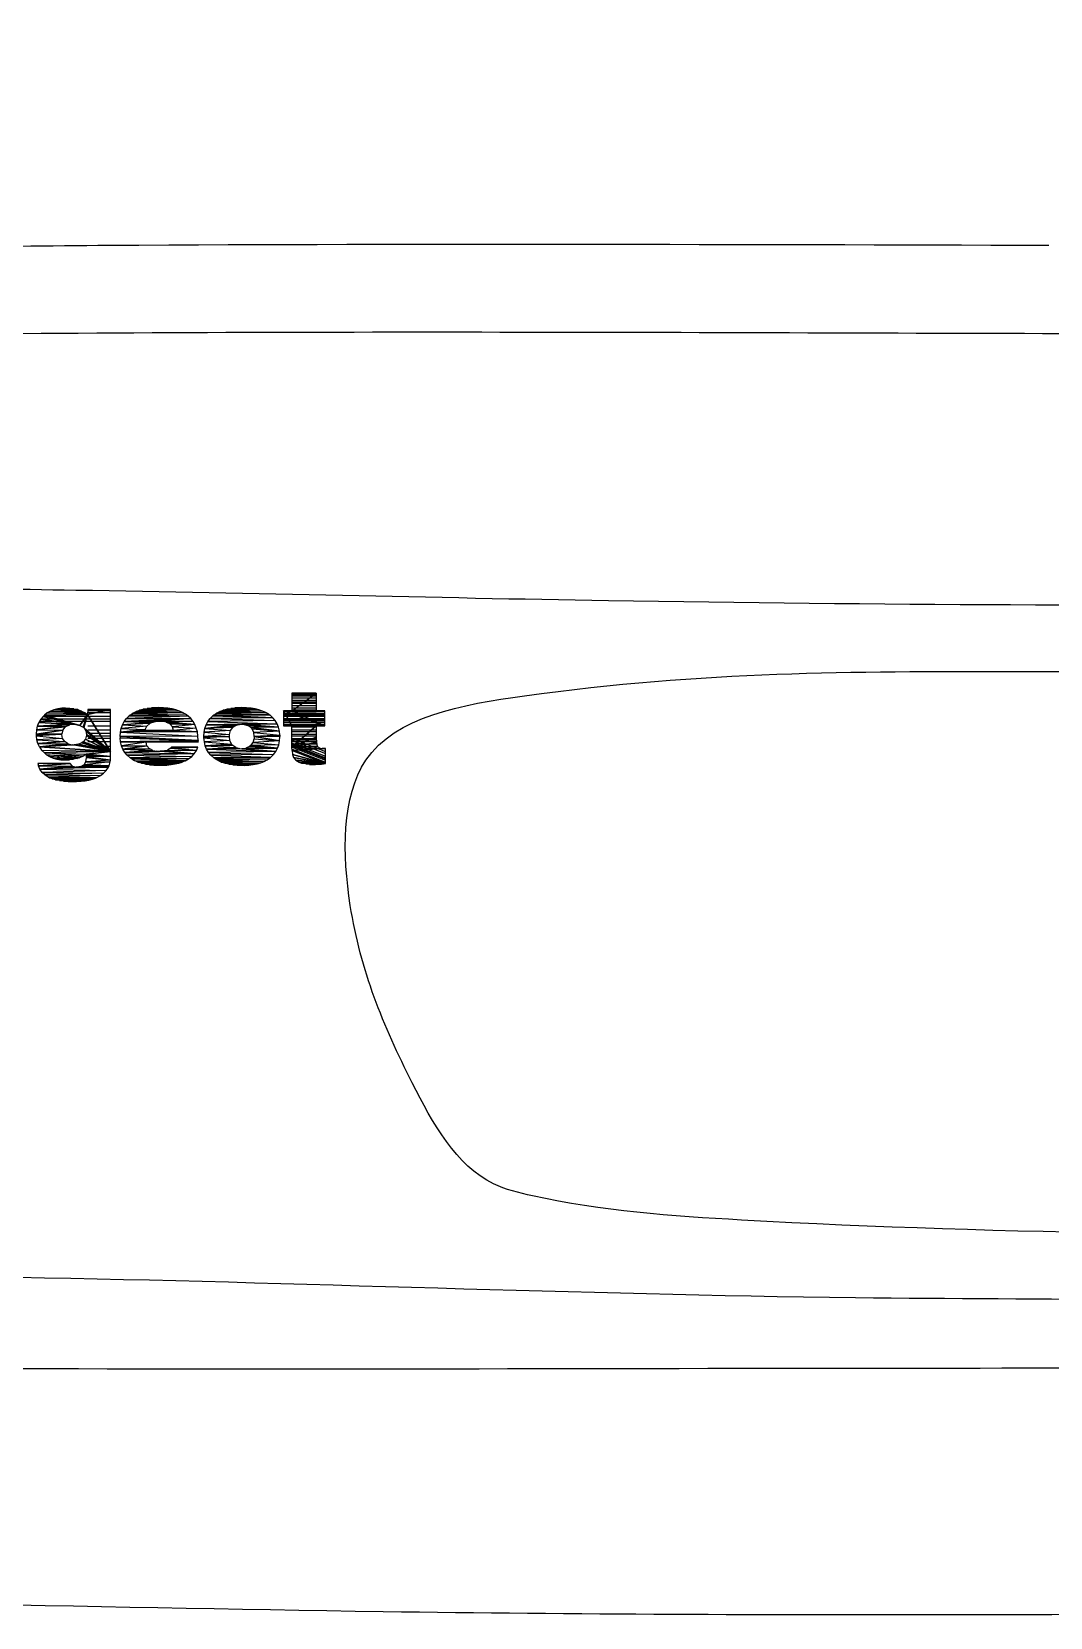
# Model space of a CAD drawing. Header units: millimetres. Extents: x 116290 to 180258, y 22146 to 121276.
# Drawn here: x 125571 to 125912, y 27482 to 28012 of the extents above; entities that cross this region are included whole.
import ezdxf

# ---------------------------------------------------------------- set-up
doc = ezdxf.new("R2010")
doc.units = ezdxf.units.MM

# ---------------------------------------------------------------- blocks, each defined once
blk = doc.blocks.new('A$C2F930911')
for p, q in [((594.62, 855.93), (594.62, 850.02)), ((602.77, 855.93), (594.62, 855.93)), ((594.62, 850.02), (602.77, 855.93)), ((594.62, 850.02), (602.77, 855.93)), ((602.77, 855.66), (594.62, 855.66)), ((602.77, 855.27), (594.62, 855.27)), ((602.77, 854.87), (594.62, 854.87)), ((602.77, 854.27), (594.62, 854.27)), ((602.77, 855.93), (602.77, 850.02)), ((512.72, 849.3), (511.77, 848.53)), ((513.79, 849.91), (512.72, 849.3)), ((512.72, 849.3), (525.41, 849.3)), ((512.72, 849.3), (525.41, 849.3)), ((526.21, 848.72), (512.72, 849.3)), ((526.21, 848.72), (512.72, 849.3)), ((514.97, 850.36), (513.79, 849.91)), ((513.79, 849.91), (524.23, 849.91)), ((513.79, 849.91), (524.23, 849.91)), ((525.41, 849.3), (513.79, 849.91)), ((525.41, 849.3), (513.79, 849.91)), ((516.27, 850.71), (514.97, 850.36)), ((514.97, 850.36), (522.98, 850.4)), ((514.97, 850.36), (522.98, 850.4)), ((524.23, 849.91), (514.97, 850.36)), ((524.23, 849.91), (514.97, 850.36)), ((517.64, 850.86), (516.27, 850.71)), ((516.27, 850.71), (522.82, 850.44)), ((516.27, 850.71), (522.82, 850.44)), ((522.98, 850.4), (516.27, 850.71)), ((522.98, 850.4), (516.27, 850.71)), ((518.82, 850.93), (517.64, 850.86)), ((517.64, 850.86), (521.6, 850.71)), ((517.64, 850.86), (521.6, 850.71)), ((522.82, 850.44), (517.64, 850.86)), ((522.82, 850.44), (517.64, 850.86)), ((518.82, 850.93), (520.27, 850.86)), ((521.6, 850.71), (518.82, 850.93)), ((521.6, 850.71), (518.82, 850.93)), ((520.27, 850.86), (521.6, 850.71)), ((521.6, 850.71), (522.82, 850.44)), ((522.82, 850.44), (522.98, 850.4)), ((522.98, 850.4), (524.23, 849.91)), ((524.23, 849.91), (525.41, 849.3)), ((525.41, 849.3), (526.21, 848.72)), ((526.29, 850.48), (526.21, 848.72)), ((526.21, 848.72), (533.95, 850.48)), ((533.95, 850.48), (526.21, 848.72)), ((533.95, 850.48), (526.29, 850.48)), ((533.95, 849.96), (526.29, 849.96)), ((533.95, 849.34), (526.29, 849.34)), ((533.95, 836.38), (533.95, 850.48)), ((540.5, 848.53), (541.42, 849.18)), ((559.06, 848.88), (540.5, 848.53)), ((559.06, 848.88), (540.5, 848.53)), ((541.42, 849.18), (542.49, 849.72)), ((558.03, 849.49), (541.42, 849.18)), ((558.03, 849.49), (541.42, 849.18)), ((541.42, 849.18), (559.06, 848.88)), ((541.42, 849.18), (559.06, 848.88)), ((542.49, 849.72), (543.59, 850.17)), ((556.97, 849.94), (542.49, 849.72)), ((556.97, 849.94), (542.49, 849.72)), ((542.49, 849.72), (558.03, 849.49)), ((542.49, 849.72), (558.03, 849.49)), ((543.59, 850.17), (544.85, 850.52)), ((555.78, 850.36), (543.59, 850.17)), ((555.78, 850.36), (543.59, 850.17)), ((543.59, 850.17), (556.97, 849.94)), ((543.59, 850.17), (556.97, 849.94)), ((544.85, 850.52), (546.14, 850.78)), ((554.49, 850.67), (544.85, 850.52)), ((554.49, 850.67), (544.85, 850.52)), ((544.85, 850.52), (555.78, 850.36)), ((544.85, 850.52), (555.78, 850.36)), ((546.14, 850.78), (547.59, 850.97)), ((553.08, 850.9), (546.14, 850.78)), ((553.08, 850.9), (546.14, 850.78)), ((546.14, 850.78), (554.49, 850.67)), ((546.14, 850.78), (554.49, 850.67)), ((547.59, 850.97), (549.12, 851.05)), ((551.59, 851.05), (547.59, 850.97)), ((551.59, 851.05), (547.59, 850.97)), ((547.59, 850.97), (553.08, 850.9)), ((547.59, 850.97), (553.08, 850.9)), ((549.99, 851.09), (549.12, 851.05)), ((549.12, 851.05), (551.59, 851.05)), ((549.12, 851.05), (551.59, 851.05)), ((551.59, 851.05), (549.99, 851.09)), ((553.08, 850.9), (551.59, 851.05)), ((554.49, 850.67), (553.08, 850.9)), ((555.78, 850.36), (554.49, 850.67)), ((556.97, 849.94), (555.78, 850.36)), ((558.03, 849.49), (556.97, 849.94)), ((559.06, 848.88), (558.03, 849.49)), ((559.9, 848.23), (559.06, 848.88)), ((568.47, 848.53), (569.43, 849.18)), ((586.84, 848.88), (568.47, 848.53)), ((568.47, 848.53), (586.84, 848.88)), ((569.43, 849.18), (570.46, 849.72)), ((585.85, 849.45), (569.43, 849.18)), ((585.85, 849.45), (569.43, 849.18)), ((569.43, 849.18), (586.84, 848.88)), ((569.43, 849.18), (586.84, 848.88)), ((570.46, 849.72), (571.6, 850.17)), ((584.78, 849.94), (570.46, 849.72)), ((584.78, 849.94), (570.46, 849.72)), ((570.46, 849.72), (585.85, 849.45)), ((570.46, 849.72), (585.85, 849.45)), ((571.6, 850.17), (572.82, 850.52)), ((583.6, 850.36), (571.6, 850.17)), ((583.6, 850.36), (571.6, 850.17)), ((571.6, 850.17), (584.78, 849.94)), ((571.6, 850.17), (584.78, 849.94)), ((572.82, 850.52), (574.15, 850.78)), ((582.31, 850.67), (572.82, 850.52)), ((582.31, 850.67), (572.82, 850.52)), ((572.82, 850.52), (583.6, 850.36)), ((572.82, 850.52), (583.6, 850.36)), ((574.15, 850.78), (575.56, 850.97)), ((580.93, 850.9), (574.15, 850.78)), ((580.93, 850.9), (574.15, 850.78)), ((574.15, 850.78), (582.31, 850.67)), ((574.15, 850.78), (582.31, 850.67)), ((575.56, 850.97), (577.09, 851.05)), ((579.45, 851.05), (575.56, 850.97)), ((579.45, 851.05), (575.56, 850.97)), ((575.56, 850.97), (580.93, 850.9)), ((575.56, 850.97), (580.93, 850.9)), ((577.89, 851.09), (577.09, 851.05)), ((577.09, 851.05), (579.45, 851.05)), ((577.09, 851.05), (579.45, 851.05)), ((579.45, 851.05), (577.89, 851.09)), ((580.93, 850.9), (579.45, 851.05)), ((582.31, 850.67), (580.93, 850.9)), ((583.6, 850.36), (582.31, 850.67)), ((584.78, 849.94), (583.6, 850.36)), ((585.85, 849.45), (584.78, 849.94)), ((586.84, 848.88), (585.85, 849.45)), ((586.84, 848.88), (587.3, 848.53)), ((591.76, 850.02), (605.67, 844.95)), ((594.62, 850.02), (591.76, 850.02)), ((594.62, 850.02), (591.76, 850.02)), ((591.76, 850.02), (594.62, 850.02)), ((605.67, 844.95), (591.76, 850.02)), ((591.76, 850.02), (594.62, 844.95)), ((594.62, 844.95), (591.76, 850.02)), ((591.76, 850.02), (591.76, 844.95)), ((594.62, 849.69), (591.76, 849.69)), ((594.62, 849.03), (591.76, 849.03)), ((602.77, 853.41), (594.62, 853.41)), ((602.77, 852.95), (594.62, 852.95)), ((602.77, 852.49), (594.62, 852.49)), ((602.77, 851.7), (594.62, 851.7)), ((602.77, 850.84), (594.62, 850.84)), ((602.77, 850.18), (594.62, 850.18)), ((602.77, 850.02), (594.62, 850.02)), ((594.62, 850.02), (602.77, 850.02)), ((605.67, 850.02), (594.62, 850.02)), ((594.62, 850.02), (605.67, 844.95)), ((605.67, 850.02), (594.62, 850.02)), ((605.67, 844.95), (594.62, 850.02)), ((605.67, 849.69), (594.62, 849.69)), ((602.77, 849.51), (594.62, 849.51)), ((605.67, 849.03), (594.62, 849.03)), ((602.77, 850.02), (605.67, 850.02)), ((602.77, 850.02), (605.67, 850.02)), ((605.67, 850.02), (602.77, 850.02)), ((605.67, 844.95), (605.67, 850.02)), ((509.1, 842.21), (509.22, 843.62)), ((517.95, 843.54), (509.1, 842.21)), ((509.1, 842.21), (517.95, 843.54)), ((509.22, 843.62), (509.49, 844.91)), ((519.16, 844.84), (509.22, 843.62)), ((509.22, 843.62), (519.16, 844.84)), ((518.75, 844.53), (509.22, 843.62)), ((518.75, 844.53), (509.22, 843.62)), ((509.22, 843.62), (517.95, 843.54)), ((509.22, 843.62), (517.95, 843.54)), ((509.49, 844.91), (509.94, 846.1)), ((521.76, 845.49), (509.49, 844.91)), ((509.49, 844.91), (521.76, 845.49)), ((520.35, 845.33), (509.49, 844.91)), ((520.35, 845.33), (509.49, 844.91)), ((509.49, 844.91), (519.16, 844.84)), ((509.49, 844.91), (519.16, 844.84)), ((510.59, 847.2), (509.94, 846.1)), ((509.94, 846.1), (522.4, 845.45)), ((522.4, 845.45), (509.94, 846.1)), ((509.94, 846.1), (521.76, 845.49)), ((509.94, 846.1), (521.76, 845.49)), ((533.95, 846.45), (510.15, 846.45)), ((533.95, 847.17), (510.57, 847.17)), ((511.39, 848.15), (510.59, 847.2)), ((510.59, 847.2), (522.4, 845.45)), ((522.4, 845.45), (510.59, 847.2)), ((533.95, 848.1), (511.35, 848.1)), ((511.77, 848.53), (511.39, 848.15)), ((511.39, 848.15), (523.7, 845.14)), ((523.7, 845.14), (511.39, 848.15)), ((511.39, 848.15), (522.4, 845.45)), ((522.4, 845.45), (511.39, 848.15)), ((526.21, 848.72), (511.77, 848.53)), ((511.77, 848.53), (526.21, 848.72)), ((511.77, 848.53), (523.7, 845.14)), ((523.7, 845.14), (511.77, 848.53)), ((517.95, 843.54), (517.64, 842.28)), ((517.95, 843.54), (518.75, 844.53)), ((519.16, 844.84), (518.75, 844.53)), ((519.16, 844.84), (520.35, 845.33)), ((521.76, 845.49), (520.35, 845.33)), ((521.76, 845.49), (522.4, 845.45)), ((522.4, 845.45), (523.7, 845.14)), ((526.21, 848.72), (523.7, 845.14)), ((523.7, 845.14), (526.21, 848.72)), ((523.7, 845.14), (524.77, 844.53)), ((526.21, 848.72), (524.77, 844.53)), ((524.77, 844.53), (526.21, 848.72)), ((524.77, 844.53), (524.96, 844.38)), ((526.21, 848.72), (524.96, 844.38)), ((524.96, 844.38), (526.21, 848.72)), ((524.96, 844.38), (533.95, 836.38)), ((533.95, 836.38), (524.96, 844.38)), ((524.96, 844.38), (525.64, 843.35)), ((526.21, 848.72), (533.95, 836.38)), ((533.95, 836.38), (526.21, 848.72)), ((533.95, 844.9), (526.29, 844.9)), ((533.95, 843.56), (526.29, 843.56)), ((537.23, 842.82), (537.46, 844.11)), ((545.46, 843.73), (537.23, 842.82)), ((537.23, 842.82), (545.46, 843.73)), ((537.46, 844.11), (537.87, 845.33)), ((546.03, 844.88), (537.46, 844.11)), ((546.03, 844.88), (537.46, 844.11)), ((537.46, 844.11), (545.46, 843.73)), ((537.46, 844.11), (545.46, 843.73)), ((537.87, 845.33), (538.48, 846.4)), ((547.74, 846.1), (537.87, 845.33)), ((537.87, 845.33), (547.74, 846.1)), ((547.02, 845.75), (537.87, 845.33)), ((547.02, 845.75), (537.87, 845.33)), ((537.87, 845.33), (546.03, 844.88)), ((537.87, 845.33), (546.03, 844.88)), ((538.48, 846.4), (539.25, 847.39)), ((560.78, 847.39), (538.48, 846.4)), ((538.48, 846.4), (560.78, 847.39)), ((550.45, 846.55), (538.48, 846.4)), ((538.48, 846.4), (550.45, 846.55)), ((548.96, 846.44), (538.48, 846.4)), ((548.96, 846.44), (538.48, 846.4)), ((538.48, 846.4), (547.74, 846.1)), ((538.48, 846.4), (547.74, 846.1)), ((539.25, 847.39), (540.16, 848.31)), ((559.9, 848.23), (539.25, 847.39)), ((559.9, 848.23), (539.25, 847.39)), ((539.25, 847.39), (560.78, 847.39)), ((539.25, 847.39), (560.78, 847.39)), ((540.5, 848.53), (540.16, 848.31)), ((540.16, 848.31), (559.9, 848.23)), ((540.16, 848.31), (559.9, 848.23)), ((540.5, 848.53), (559.9, 848.23)), ((559.9, 848.23), (540.5, 848.53)), ((545.46, 843.73), (545.38, 843.39)), ((545.46, 843.73), (546.03, 844.88)), ((546.03, 844.88), (547.02, 845.75)), ((547.74, 846.1), (547.02, 845.75)), ((547.74, 846.1), (548.96, 846.44)), ((550.45, 846.55), (548.96, 846.44)), ((560.78, 847.39), (550.45, 846.55)), ((560.78, 847.39), (550.45, 846.55)), ((550.45, 846.55), (561.54, 846.44)), ((561.54, 846.44), (550.45, 846.55)), ((550.45, 846.55), (551.21, 846.51)), ((551.21, 846.51), (561.54, 846.44)), ((552.55, 846.25), (551.21, 846.51)), ((551.21, 846.51), (561.54, 846.44)), ((561.54, 846.44), (552.55, 846.25)), ((561.54, 846.44), (552.55, 846.25)), ((552.55, 846.25), (562.15, 845.37)), ((562.15, 845.37), (552.55, 846.25)), ((552.55, 846.25), (553.61, 845.71)), ((553.61, 845.71), (562.15, 845.37)), ((562.15, 845.37), (553.61, 845.71)), ((553.61, 845.71), (553.77, 845.64)), ((553.77, 845.64), (562.15, 845.37)), ((554.6, 844.65), (553.77, 845.64)), ((553.77, 845.64), (562.15, 845.37)), ((562.15, 845.37), (554.6, 844.65)), ((562.15, 845.37), (554.6, 844.65)), ((554.6, 844.65), (562.61, 844.19)), ((554.98, 843.39), (554.6, 844.65)), ((554.6, 844.65), (562.61, 844.19)), ((562.61, 844.19), (554.98, 843.39)), ((562.61, 844.19), (554.98, 843.39)), ((560.78, 847.39), (559.9, 848.23)), ((561.54, 846.44), (560.78, 847.39)), ((562.15, 845.37), (561.54, 846.44)), ((562.61, 844.19), (562.15, 845.37)), ((562.99, 842.93), (562.61, 844.19)), ((565.24, 842.82), (565.5, 844.11)), ((565.5, 844.11), (565.92, 845.33)), ((576.44, 845.3), (565.5, 844.11)), ((565.5, 844.11), (576.44, 845.3)), ((575.3, 844.8), (565.5, 844.11)), ((565.5, 844.11), (575.3, 844.8)), ((574.84, 844.38), (565.5, 844.11)), ((574.84, 844.38), (565.5, 844.11)), ((565.5, 844.11), (574.11, 843.39)), ((565.5, 844.11), (574.11, 843.39)), ((565.92, 845.33), (566.49, 846.4)), ((589.66, 845.68), (565.92, 845.33)), ((565.92, 845.33), (589.66, 845.68)), ((577.85, 845.49), (565.92, 845.33)), ((577.85, 845.49), (565.92, 845.33)), ((565.92, 845.33), (576.44, 845.3)), ((565.92, 845.33), (576.44, 845.3)), ((566.49, 846.4), (567.25, 847.43)), ((589.05, 846.74), (566.49, 846.4)), ((589.05, 846.74), (566.49, 846.4)), ((566.49, 846.4), (589.66, 845.68)), ((566.49, 846.4), (589.66, 845.68)), ((567.25, 847.43), (568.17, 848.31)), ((588.25, 847.7), (567.25, 847.43)), ((588.25, 847.7), (567.25, 847.43)), ((567.25, 847.43), (589.05, 846.74)), ((567.25, 847.43), (589.05, 846.74)), ((568.47, 848.53), (568.17, 848.31)), ((568.17, 848.31), (588.25, 847.7)), ((568.17, 848.31), (588.25, 847.7)), ((587.3, 848.53), (568.47, 848.53)), ((568.47, 848.53), (588.25, 847.7)), ((587.3, 848.53), (568.47, 848.53)), ((588.25, 847.7), (568.47, 848.53)), ((574.11, 843.39), (574.84, 844.38)), ((575.3, 844.8), (574.84, 844.38)), ((576.44, 845.3), (575.3, 844.8)), ((576.44, 845.3), (577.85, 845.49)), ((589.66, 845.68), (577.85, 845.49)), ((589.66, 845.68), (577.85, 845.49)), ((577.85, 845.49), (578.61, 845.41)), ((589.66, 845.68), (578.61, 845.41)), ((578.61, 845.41), (589.66, 845.68)), ((578.61, 845.41), (590.16, 844.49)), ((590.16, 844.49), (578.61, 845.41)), ((578.61, 845.41), (579.87, 845.07)), ((579.87, 845.07), (590.16, 844.49)), ((580.9, 844.38), (579.87, 845.07)), ((579.87, 845.07), (590.16, 844.49)), ((590.16, 844.49), (580.9, 844.38)), ((590.16, 844.49), (580.9, 844.38)), ((580.9, 844.38), (590.42, 843.2)), ((590.42, 843.2), (580.9, 844.38)), ((580.9, 844.38), (581.28, 843.92)), ((581.28, 843.92), (590.42, 843.2)), ((581.85, 842.78), (581.28, 843.92)), ((581.28, 843.92), (590.42, 843.2)), ((588.25, 847.7), (587.3, 848.53)), ((589.05, 846.74), (588.25, 847.7)), ((589.66, 845.68), (589.05, 846.74)), ((590.16, 844.49), (589.66, 845.68)), ((590.42, 843.2), (590.16, 844.49)), ((594.62, 848.57), (591.76, 848.57)), ((594.62, 848.1), (591.76, 848.1)), ((594.62, 847.31), (591.76, 847.31)), ((594.62, 847.05), (591.76, 847.05)), ((594.62, 846.65), (591.76, 846.65)), ((594.62, 846.05), (591.76, 846.05)), ((594.62, 845.46), (591.76, 845.46)), ((594.62, 845.13), (591.76, 845.13)), ((591.76, 844.95), (594.62, 844.95)), ((605.67, 848.57), (594.62, 848.57)), ((605.67, 848.1), (594.62, 848.1)), ((605.67, 847.31), (594.62, 847.31)), ((602.77, 847.27), (594.62, 847.27)), ((605.67, 847.05), (594.62, 847.05)), ((605.67, 846.65), (594.62, 846.65)), ((605.67, 846.05), (594.62, 846.05)), ((605.67, 845.46), (594.62, 845.46)), ((605.67, 845.13), (594.62, 845.13)), ((594.62, 844.95), (605.67, 844.95)), ((594.62, 837.86), (594.62, 844.95)), ((602.77, 844.95), (594.62, 837.86)), ((594.62, 844.95), (602.77, 844.95)), ((602.77, 844.95), (594.62, 844.95)), ((594.62, 844.95), (605.67, 844.95)), ((594.62, 837.86), (602.77, 844.95)), ((602.77, 844.49), (594.62, 844.49)), ((602.77, 843.56), (594.62, 843.56)), ((605.67, 844.95), (602.77, 844.95)), ((602.77, 844.95), (602.77, 841.18)), ((517.64, 842.28), (509.1, 842.21)), ((517.64, 842.28), (509.1, 842.21)), ((509.1, 842.21), (517.64, 842.06)), ((509.14, 841.68), (509.1, 842.21)), ((509.1, 842.21), (517.64, 842.06)), ((517.64, 842.06), (509.14, 841.68)), ((517.64, 842.06), (509.14, 841.68)), ((509.14, 841.68), (517.87, 840.76)), ((509.3, 840.3), (509.14, 841.68)), ((509.14, 841.68), (517.87, 840.76)), ((517.87, 840.76), (509.3, 840.3)), ((517.87, 840.76), (509.3, 840.3)), ((509.3, 840.3), (518.59, 839.73)), ((509.64, 839.05), (509.3, 840.3)), ((509.3, 840.3), (518.59, 839.73)), ((518.59, 839.73), (509.64, 839.05)), ((509.64, 839.05), (518.59, 839.73)), ((518.75, 839.58), (509.64, 839.05)), ((518.75, 839.58), (509.64, 839.05)), ((509.64, 839.05), (519.77, 838.97)), ((510.17, 837.9), (509.64, 839.05)), ((509.64, 839.05), (519.77, 838.97)), ((519.77, 838.97), (510.17, 837.9)), ((510.17, 837.9), (519.77, 838.97)), ((521.76, 838.66), (510.17, 837.9)), ((521.11, 838.66), (510.17, 837.9)), ((510.17, 837.9), (521.11, 838.66)), ((521.76, 838.66), (510.17, 837.9)), ((517.64, 842.06), (517.64, 842.28)), ((517.87, 840.76), (517.64, 842.06)), ((518.59, 839.73), (517.87, 840.76)), ((518.59, 839.73), (518.75, 839.58)), ((519.77, 838.97), (518.75, 839.58)), ((519.77, 838.97), (521.11, 838.66)), ((521.11, 838.66), (521.76, 838.66)), ((523.17, 838.82), (521.76, 838.66)), ((521.76, 838.66), (533.95, 836.38)), ((533.95, 836.38), (521.76, 838.66)), ((524.35, 839.27), (523.17, 838.82)), ((523.17, 838.82), (533.95, 836.38)), ((533.95, 836.38), (523.17, 838.82)), ((524.77, 839.58), (524.35, 839.27)), ((524.35, 839.27), (533.95, 836.38)), ((533.95, 836.38), (524.35, 839.27)), ((525.57, 840.57), (524.77, 839.58)), ((524.77, 839.58), (533.95, 836.38)), ((533.95, 836.38), (524.77, 839.58)), ((525.87, 841.83), (525.57, 840.57)), ((525.57, 840.57), (533.95, 836.38)), ((533.95, 836.38), (525.57, 840.57)), ((525.64, 843.35), (533.95, 836.38)), ((533.95, 836.38), (525.64, 843.35)), ((525.64, 843.35), (525.87, 842.06)), ((525.87, 842.06), (533.95, 836.38)), ((533.95, 836.38), (525.87, 842.06)), ((525.87, 842.06), (525.87, 841.83)), ((525.87, 841.83), (533.95, 836.38)), ((533.95, 836.38), (525.87, 841.83)), ((533.95, 842.42), (526.29, 842.42)), ((533.95, 841.49), (526.29, 841.49)), ((533.95, 840.77), (526.29, 840.77)), ((533.95, 839.64), (526.29, 839.64)), ((537.15, 841.41), (537.23, 842.82)), ((563.18, 841.56), (537.15, 841.41)), ((563.18, 841.56), (537.15, 841.41)), ((537.15, 841.41), (563.25, 840.07)), ((563.25, 840.07), (537.15, 841.41)), ((537.15, 841.41), (537.15, 840.95)), ((537.15, 840.95), (563.25, 840.07)), ((537.27, 839.58), (537.15, 840.95)), ((537.15, 840.95), (563.25, 840.07)), ((545.38, 843.39), (537.23, 842.82)), ((537.23, 842.82), (545.38, 843.39)), ((562.99, 842.93), (537.23, 842.82)), ((562.99, 842.93), (537.23, 842.82)), ((537.23, 842.82), (563.18, 841.56)), ((537.23, 842.82), (563.18, 841.56)), ((563.25, 840.07), (537.27, 839.58)), ((537.27, 839.58), (563.25, 840.07)), ((563.29, 839.85), (537.27, 839.58)), ((563.29, 839.85), (537.27, 839.58)), ((537.27, 839.58), (563.29, 839.54)), ((537.57, 838.28), (537.27, 839.58)), ((537.27, 839.58), (545.8, 839.54)), ((545.8, 839.54), (537.27, 839.58)), ((537.27, 839.58), (563.29, 839.54)), ((545.8, 839.54), (537.57, 838.28)), ((545.8, 839.54), (537.57, 838.28)), ((537.57, 838.28), (546.07, 838.28)), ((538.07, 837.14), (537.57, 838.28)), ((537.57, 838.28), (546.07, 838.28)), ((546.07, 838.28), (538.07, 837.14)), ((538.07, 837.14), (546.07, 838.28)), ((545.38, 843.39), (562.99, 842.93)), ((545.38, 843.39), (562.99, 842.93)), ((554.98, 843.39), (545.38, 843.39)), ((554.98, 843.39), (545.38, 843.39)), ((545.38, 843.39), (554.98, 843.39)), ((563.29, 839.54), (545.8, 839.54)), ((546.07, 838.28), (545.8, 839.54)), ((546.07, 838.28), (546.91, 837.33)), ((554.98, 843.39), (562.99, 842.93)), ((562.99, 842.93), (554.98, 843.39)), ((563.18, 841.56), (562.99, 842.93)), ((563.25, 840.07), (563.18, 841.56)), ((563.25, 840.07), (563.29, 839.85)), ((563.29, 839.54), (563.29, 839.85)), ((565.16, 841.41), (565.24, 842.82)), ((573.73, 842.13), (565.16, 841.41)), ((573.73, 842.13), (565.16, 841.41)), ((565.16, 841.41), (573.69, 841.41)), ((573.69, 841.41), (565.16, 840.95)), ((565.16, 841.41), (573.69, 841.41)), ((573.69, 841.41), (565.16, 840.95)), ((565.16, 840.95), (565.16, 841.41)), ((565.16, 840.95), (573.89, 840.04)), ((565.31, 839.58), (565.16, 840.95)), ((565.16, 840.95), (573.89, 840.04)), ((574.11, 843.39), (565.24, 842.82)), ((574.11, 843.39), (565.24, 842.82)), ((565.24, 842.82), (573.73, 842.13)), ((565.24, 842.82), (573.73, 842.13)), ((573.89, 840.04), (565.31, 839.58)), ((573.89, 840.04), (565.31, 839.58)), ((565.31, 839.58), (574.42, 838.89)), ((565.58, 838.32), (565.31, 839.58)), ((565.31, 839.58), (574.42, 838.89)), ((574.42, 838.89), (565.58, 838.32)), ((565.58, 838.32), (574.42, 838.89)), ((574.84, 838.44), (565.58, 838.32)), ((574.84, 838.44), (565.58, 838.32)), ((565.58, 838.32), (575.83, 837.71)), ((566.07, 837.14), (565.58, 838.32)), ((565.58, 838.32), (575.83, 837.71)), ((573.69, 841.41), (573.73, 842.13)), ((573.89, 840.04), (573.69, 841.41)), ((573.73, 842.13), (574.11, 843.39)), ((574.42, 838.89), (573.89, 840.04)), ((574.42, 838.89), (574.84, 838.44)), ((575.83, 837.71), (574.84, 838.44)), ((580.9, 838.44), (580.4, 838.02)), ((580.9, 838.44), (581.62, 839.43)), ((590.23, 838.66), (580.9, 838.44)), ((590.23, 838.66), (580.9, 838.44)), ((580.9, 838.44), (589.81, 837.48)), ((589.81, 837.48), (580.9, 838.44)), ((581.62, 839.43), (581.96, 840.68)), ((590.5, 840), (581.62, 839.43)), ((590.5, 840), (581.62, 839.43)), ((581.62, 839.43), (590.23, 838.66)), ((581.62, 839.43), (590.23, 838.66)), ((590.42, 843.2), (581.85, 842.78)), ((590.42, 843.2), (581.85, 842.78)), ((581.85, 842.78), (590.58, 841.83)), ((582, 841.41), (581.85, 842.78)), ((581.85, 842.78), (590.58, 841.83)), ((582, 841.41), (581.96, 840.68)), ((581.96, 840.68), (590.5, 840)), ((581.96, 840.68), (590.5, 840)), ((590.58, 841.83), (582, 841.41)), ((582, 841.41), (590.58, 841.83)), ((590.58, 841.41), (582, 841.41)), ((582, 841.41), (590.5, 840)), ((590.58, 841.41), (582, 841.41)), ((590.5, 840), (582, 841.41)), ((589.81, 837.48), (590.23, 838.66)), ((590.23, 838.66), (590.5, 840)), ((590.58, 841.83), (590.42, 843.2)), ((590.5, 840), (590.58, 841.41)), ((590.58, 841.83), (590.58, 841.41)), ((602.77, 842.99), (594.62, 842.99)), ((602.77, 842.11), (594.62, 842.11)), ((602.77, 841.52), (594.62, 841.52)), ((602.77, 841.18), (594.62, 837.86)), ((594.62, 837.86), (602.77, 841.18)), ((602.77, 840.58), (594.62, 840.58)), ((602.77, 840.52), (594.62, 840.52)), ((602.77, 840.13), (594.62, 840.13)), ((602.77, 839.6), (594.62, 839.6)), ((602.85, 839.35), (594.62, 837.86)), ((594.62, 837.86), (602.85, 839.35)), ((602.77, 838.8), (594.62, 838.8)), ((603.04, 838.21), (594.62, 837.86)), ((594.62, 837.86), (603.04, 838.21)), ((594.65, 840.79), (605.89, 836.41)), ((594.65, 840.06), (605.89, 835.68)), ((594.65, 839.21), (605.89, 834.82)), ((594.65, 838.68), (605.89, 834.29)), ((594.65, 838.28), (605.89, 833.9)), ((602.77, 841.18), (602.85, 839.35)), ((602.85, 839.35), (603.04, 838.21)), ((603.04, 838.21), (603.15, 837.94)), ((510.17, 837.9), (533.95, 836.38)), ((533.95, 836.38), (510.17, 837.9)), ((510.17, 837.9), (510.86, 836.84)), ((510.86, 836.84), (533.95, 836.38)), ((511.77, 835.92), (510.86, 836.84)), ((510.86, 836.84), (533.95, 836.38)), ((533.95, 836.38), (511.77, 835.92)), ((533.95, 836.38), (511.77, 835.92)), ((511.77, 835.92), (525.87, 835.54)), ((511.77, 835.92), (525.87, 835.54)), ((524.77, 834.85), (511.77, 835.92)), ((511.77, 835.92), (512.5, 835.31)), ((524.77, 834.85), (511.77, 835.92)), ((512.5, 835.31), (524.77, 834.85)), ((512.5, 835.31), (524.77, 834.85)), ((523.55, 834.28), (512.5, 835.31)), ((512.5, 835.31), (513.52, 834.7)), ((523.55, 834.28), (512.5, 835.31)), ((513.52, 834.7), (523.55, 834.28)), ((513.52, 834.7), (523.55, 834.28)), ((522.78, 834.05), (513.52, 834.7)), ((513.52, 834.7), (514.67, 834.21)), ((522.78, 834.05), (513.52, 834.7)), ((514.67, 834.21), (522.78, 834.05)), ((514.67, 834.21), (522.78, 834.05)), ((521.57, 833.79), (514.67, 834.21)), ((514.67, 834.21), (515.96, 833.83)), ((521.57, 833.79), (514.67, 834.21)), ((515.96, 833.83), (521.57, 833.79)), ((515.96, 833.83), (521.57, 833.79)), ((520.23, 833.6), (515.96, 833.83)), ((515.96, 833.83), (517.3, 833.63)), ((520.23, 833.6), (515.96, 833.83)), ((517.3, 833.63), (520.23, 833.6)), ((517.3, 833.63), (520.23, 833.6)), ((518.78, 833.56), (517.3, 833.63)), ((517.3, 833.63), (518.78, 833.56)), ((518.78, 833.56), (517.3, 833.63)), ((520.23, 833.6), (518.78, 833.56)), ((521.57, 833.79), (520.23, 833.6)), ((522.78, 834.05), (521.57, 833.79)), ((523.55, 834.28), (522.78, 834.05)), ((524.77, 834.85), (523.55, 834.28)), ((525.87, 835.54), (524.77, 834.85)), ((525.15, 831.96), (525.68, 832.95)), ((533.8, 832.91), (525.15, 831.96)), ((533.8, 832.91), (525.15, 831.96)), ((525.68, 832.95), (525.91, 834.36)), ((533.87, 833.44), (525.68, 832.95)), ((533.87, 833.44), (525.68, 832.95)), ((525.68, 832.95), (533.8, 832.91)), ((525.68, 832.95), (533.8, 832.91)), ((533.95, 836.38), (525.87, 835.54)), ((525.87, 835.54), (533.95, 836.38)), ((525.87, 835.54), (533.95, 834.7)), ((533.95, 834.7), (525.87, 835.54)), ((525.87, 835.54), (525.91, 835.2)), ((525.91, 835.2), (533.95, 834.7)), ((525.91, 834.59), (525.91, 835.2)), ((525.91, 835.2), (533.95, 834.7)), ((533.95, 834.7), (525.91, 834.59)), ((533.95, 834.7), (525.91, 834.59)), ((525.91, 834.59), (533.87, 833.44)), ((533.87, 833.44), (525.91, 834.59)), ((525.91, 834.59), (525.91, 834.36)), ((525.91, 834.36), (533.87, 833.44)), ((525.91, 834.36), (533.87, 833.44)), ((533.95, 838.09), (526.29, 838.09)), ((533.45, 831.54), (533.8, 832.91)), ((533.8, 832.91), (533.87, 833.44)), ((533.87, 833.44), (533.95, 834.7)), ((533.95, 834.7), (533.95, 836.38)), ((546.91, 837.33), (538.07, 837.14)), ((538.07, 837.14), (546.91, 837.33)), ((547.02, 837.25), (538.07, 837.14)), ((547.02, 837.25), (538.07, 837.14)), ((538.07, 837.14), (548.09, 836.76)), ((538.71, 836.07), (538.07, 837.14)), ((538.07, 837.14), (548.09, 836.76)), ((548.09, 836.76), (538.71, 836.07)), ((538.71, 836.07), (548.09, 836.76)), ((549.38, 836.53), (538.71, 836.07)), ((538.71, 836.07), (549.38, 836.53)), ((550.49, 836.45), (538.71, 836.07)), ((550.49, 836.45), (538.71, 836.07)), ((538.71, 836.07), (561.96, 835.65)), ((539.51, 835.12), (538.71, 836.07)), ((538.71, 836.07), (561.96, 835.65)), ((561.96, 835.65), (539.51, 835.12)), ((561.96, 835.65), (539.51, 835.12)), ((539.51, 835.12), (561.12, 834.74)), ((540.5, 834.24), (539.51, 835.12)), ((539.51, 835.12), (561.12, 834.74)), ((561.12, 834.74), (540.5, 834.24)), ((561.12, 834.74), (540.5, 834.24)), ((540.5, 834.24), (560.05, 833.94)), ((541, 833.9), (540.5, 834.24)), ((540.5, 834.24), (560.05, 833.94)), ((560.05, 833.94), (541, 833.9)), ((560.05, 833.94), (541, 833.9)), ((541, 833.9), (558.87, 833.29)), ((558.87, 833.29), (541, 833.9)), ((541, 833.9), (541.99, 833.33)), ((541.99, 833.33), (558.87, 833.29)), ((543.1, 832.83), (541.99, 833.33)), ((541.99, 833.33), (558.87, 833.29)), ((558.87, 833.29), (543.1, 832.83)), ((543.1, 832.83), (558.87, 833.29)), ((557.84, 832.87), (543.1, 832.83)), ((557.84, 832.87), (543.1, 832.83)), ((546.91, 837.33), (547.02, 837.25)), ((548.09, 836.76), (547.02, 837.25)), ((548.09, 836.76), (549.38, 836.53)), ((549.38, 836.53), (550.49, 836.45)), ((551.94, 836.57), (550.49, 836.45)), ((550.49, 836.45), (561.96, 835.65)), ((561.96, 835.65), (550.49, 836.45)), ((551.94, 836.57), (552.93, 836.84)), ((562.64, 836.72), (551.94, 836.57)), ((562.64, 836.72), (551.94, 836.57)), ((551.94, 836.57), (561.96, 835.65)), ((561.96, 835.65), (551.94, 836.57)), ((554.07, 837.52), (552.93, 836.84)), ((552.93, 836.84), (562.64, 836.72)), ((552.93, 836.84), (562.64, 836.72)), ((554.34, 837.86), (554.07, 837.52)), ((554.07, 837.52), (563.1, 837.86)), ((563.1, 837.86), (554.07, 837.52)), ((554.07, 837.52), (562.64, 836.72)), ((562.64, 836.72), (554.07, 837.52)), ((563.1, 837.86), (554.34, 837.86)), ((556.74, 832.53), (557.84, 832.87)), ((558.87, 833.29), (557.84, 832.87)), ((558.87, 833.29), (560.05, 833.94)), ((560.05, 833.94), (561.12, 834.74)), ((561.12, 834.74), (561.96, 835.65)), ((561.96, 835.65), (562.64, 836.72)), ((562.64, 836.72), (563.1, 837.86)), ((575.83, 837.71), (566.07, 837.14)), ((566.07, 837.14), (575.83, 837.71)), ((577.09, 837.37), (566.07, 837.14)), ((566.07, 837.14), (577.09, 837.37)), ((577.85, 837.33), (566.07, 837.14)), ((577.85, 837.33), (566.07, 837.14)), ((566.07, 837.14), (589.24, 836.38)), ((566.68, 836.07), (566.07, 837.14)), ((566.07, 837.14), (589.24, 836.38)), ((589.24, 836.38), (566.68, 836.07)), ((589.24, 836.38), (566.68, 836.07)), ((566.68, 836.07), (588.48, 835.39)), ((567.52, 835.12), (566.68, 836.07)), ((566.68, 836.07), (588.48, 835.39)), ((588.48, 835.39), (567.52, 835.12)), ((588.48, 835.39), (567.52, 835.12)), ((567.52, 835.12), (587.57, 834.51)), ((568.47, 834.24), (567.52, 835.12)), ((567.52, 835.12), (587.57, 834.51)), ((587.57, 834.51), (568.47, 834.24)), ((587.57, 834.51), (568.47, 834.24)), ((568.47, 834.24), (587.3, 834.24)), ((568.93, 833.94), (568.47, 834.24)), ((568.47, 834.24), (587.3, 834.24)), ((587.3, 834.24), (568.93, 833.94)), ((587.3, 834.24), (568.93, 833.94)), ((568.93, 833.94), (586.35, 833.63)), ((569.92, 833.37), (568.93, 833.94)), ((568.93, 833.94), (586.35, 833.63)), ((586.35, 833.63), (569.92, 833.37)), ((586.35, 833.63), (569.92, 833.37)), ((569.92, 833.37), (585.32, 833.1)), ((570.99, 832.87), (569.92, 833.37)), ((569.92, 833.37), (585.32, 833.1)), ((585.32, 833.1), (570.99, 832.87)), ((585.32, 833.1), (570.99, 832.87)), ((570.99, 832.87), (584.17, 832.64)), ((572.17, 832.45), (570.99, 832.87)), ((570.99, 832.87), (584.17, 832.64)), ((575.83, 837.71), (577.09, 837.37)), ((577.09, 837.37), (577.85, 837.33)), ((577.85, 837.33), (579.22, 837.48)), ((589.81, 837.48), (577.85, 837.33)), ((589.81, 837.48), (577.85, 837.33)), ((577.85, 837.33), (589.24, 836.38)), ((589.24, 836.38), (577.85, 837.33)), ((580.4, 838.02), (579.22, 837.48)), ((579.22, 837.48), (589.81, 837.48)), ((579.22, 837.48), (589.81, 837.48)), ((580.4, 838.02), (589.81, 837.48)), ((589.81, 837.48), (580.4, 838.02)), ((584.17, 832.64), (585.32, 833.1)), ((585.32, 833.1), (586.35, 833.63)), ((586.35, 833.63), (587.3, 834.24)), ((587.3, 834.24), (587.57, 834.51)), ((587.57, 834.51), (588.48, 835.39)), ((588.48, 835.39), (589.24, 836.38)), ((589.24, 836.38), (589.81, 837.48)), ((603.15, 837.94), (594.62, 837.86)), ((603.15, 837.94), (594.62, 837.86)), ((594.62, 837.86), (604.18, 837.41)), ((594.65, 836.76), (594.62, 837.86)), ((594.62, 837.86), (604.18, 837.41)), ((594.65, 837.88), (605.89, 833.5)), ((604.18, 837.41), (594.65, 836.76)), ((594.65, 836.76), (604.18, 837.41)), ((604.75, 837.37), (594.65, 836.76)), ((594.65, 836.76), (604.75, 837.37)), ((605.89, 837.37), (594.65, 836.76)), ((605.89, 837.37), (594.65, 836.76)), ((594.65, 837.22), (605.89, 832.84)), ((594.65, 836.76), (605.89, 832.38)), ((605.89, 832.38), (594.65, 836.76)), ((594.65, 836.76), (594.84, 835.39)), ((594.84, 835.39), (605.89, 832.38)), ((605.89, 832.38), (594.84, 835.39)), ((594.84, 835.39), (595.19, 834.4)), ((595.19, 834.4), (605.89, 832.38)), ((605.89, 832.38), (595.19, 834.4)), ((595.19, 834.4), (595.91, 833.48)), ((595.91, 833.48), (605.89, 832.38)), ((605.89, 832.38), (595.91, 833.48)), ((595.91, 833.48), (597.09, 832.8)), ((604.18, 837.41), (603.15, 837.94)), ((604.18, 837.41), (604.75, 837.37)), ((604.75, 837.37), (605.89, 837.37)), ((604.75, 837.37), (605.89, 837.37)), ((605.89, 837.37), (604.75, 837.37)), ((605.89, 832.38), (605.89, 837.37)), ((509.64, 832.34), (509.83, 831.61)), ((520.46, 832.34), (509.64, 832.34)), ((509.83, 831.61), (520.46, 832.34)), ((520.46, 832.34), (509.83, 831.61)), ((509.83, 831.61), (521.15, 831.46)), ((510.29, 830.43), (509.83, 831.61)), ((509.83, 831.61), (521.15, 831.46)), ((521.15, 831.46), (510.29, 830.43)), ((510.29, 830.43), (521.15, 831.46)), ((522.44, 831.2), (510.29, 830.43)), ((510.29, 830.43), (522.44, 831.2)), ((522.52, 831.2), (510.29, 830.43)), ((510.29, 830.43), (522.52, 831.2)), ((533.26, 831.16), (510.29, 830.43)), ((533.26, 831.16), (510.29, 830.43)), ((510.29, 830.43), (532.5, 830.09)), ((511.01, 829.4), (510.29, 830.43)), ((510.29, 830.43), (532.5, 830.09)), ((532.5, 830.09), (511.01, 829.4)), ((532.5, 830.09), (511.01, 829.4)), ((511.01, 829.4), (531.59, 829.14)), ((511.92, 828.53), (511.01, 829.4)), ((511.01, 829.4), (531.59, 829.14)), ((531.59, 829.14), (511.92, 828.53)), ((531.59, 829.14), (511.92, 828.53)), ((511.92, 828.53), (530.56, 828.34)), ((513.07, 827.8), (511.92, 828.53)), ((511.92, 828.53), (530.56, 828.34)), ((530.56, 828.34), (513.07, 827.8)), ((530.56, 828.34), (513.07, 827.8)), ((513.07, 827.8), (529.38, 827.69)), ((513.37, 827.61), (513.07, 827.8)), ((513.07, 827.8), (529.38, 827.69)), ((529.38, 827.69), (513.37, 827.61)), ((529.38, 827.69), (513.37, 827.61)), ((513.37, 827.61), (528.92, 827.5)), ((514.4, 827.23), (513.37, 827.61)), ((513.37, 827.61), (528.92, 827.5)), ((521.15, 831.46), (520.46, 832.34)), ((521.15, 831.46), (522.44, 831.2)), ((522.44, 831.2), (522.52, 831.2)), ((524, 831.35), (522.52, 831.2)), ((522.52, 831.2), (533.26, 831.16)), ((522.52, 831.2), (533.26, 831.16)), ((524, 831.35), (525.03, 831.88)), ((533.45, 831.54), (524, 831.35)), ((533.45, 831.54), (524, 831.35)), ((524, 831.35), (533.26, 831.16)), ((533.26, 831.16), (524, 831.35)), ((525.15, 831.96), (525.03, 831.88)), ((525.03, 831.88), (533.45, 831.54)), ((525.03, 831.88), (533.45, 831.54)), ((525.15, 831.96), (533.45, 831.54)), ((533.45, 831.54), (525.15, 831.96)), ((528.92, 827.5), (529.38, 827.69)), ((529.38, 827.69), (530.56, 828.34)), ((530.56, 828.34), (531.59, 829.14)), ((531.59, 829.14), (532.5, 830.09)), ((532.5, 830.09), (533.26, 831.16)), ((533.26, 831.16), (533.45, 831.54)), ((543.1, 832.83), (556.74, 832.53)), ((544.28, 832.45), (543.1, 832.83)), ((543.1, 832.83), (556.74, 832.53)), ((556.74, 832.53), (544.28, 832.45)), ((556.74, 832.53), (544.28, 832.45)), ((544.28, 832.45), (555.52, 832.22)), ((545.57, 832.15), (544.28, 832.45)), ((544.28, 832.45), (555.52, 832.22)), ((555.52, 832.22), (545.57, 832.15)), ((555.52, 832.22), (545.57, 832.15)), ((545.57, 832.15), (554.18, 832)), ((546.94, 831.92), (545.57, 832.15)), ((545.57, 832.15), (554.18, 832)), ((554.18, 832), (546.94, 831.92)), ((554.18, 832), (546.94, 831.92)), ((546.94, 831.92), (552.77, 831.84)), ((548.43, 831.77), (546.94, 831.92)), ((546.94, 831.92), (552.77, 831.84)), ((552.77, 831.84), (548.43, 831.77)), ((552.77, 831.84), (548.43, 831.77)), ((548.43, 831.77), (551.25, 831.77)), ((549.99, 831.73), (548.43, 831.77)), ((548.43, 831.77), (551.25, 831.77)), ((551.25, 831.77), (549.99, 831.73)), ((551.25, 831.77), (552.77, 831.84)), ((552.77, 831.84), (554.18, 832)), ((554.18, 832), (555.52, 832.22)), ((555.52, 832.22), (556.74, 832.53)), ((584.17, 832.64), (572.17, 832.45)), ((584.17, 832.64), (572.17, 832.45)), ((572.17, 832.45), (582.95, 832.3)), ((573.47, 832.15), (572.17, 832.45)), ((572.17, 832.45), (582.95, 832.3)), ((582.95, 832.3), (573.47, 832.15)), ((582.95, 832.3), (573.47, 832.15)), ((573.47, 832.15), (581.62, 832.03)), ((574.84, 831.92), (573.47, 832.15)), ((573.47, 832.15), (581.62, 832.03)), ((581.62, 832.03), (574.84, 831.92)), ((581.62, 832.03), (574.84, 831.92)), ((574.84, 831.92), (580.21, 831.84)), ((576.32, 831.77), (574.84, 831.92)), ((574.84, 831.92), (580.21, 831.84)), ((580.21, 831.84), (576.32, 831.77)), ((580.21, 831.84), (576.32, 831.77)), ((576.32, 831.77), (578.65, 831.73)), ((577.89, 831.73), (576.32, 831.77)), ((576.32, 831.77), (578.65, 831.73)), ((578.65, 831.73), (577.89, 831.73)), ((578.65, 831.73), (580.21, 831.84)), ((580.21, 831.84), (581.62, 832.03)), ((581.62, 832.03), (582.95, 832.3)), ((582.95, 832.3), (584.17, 832.64)), ((597.09, 832.8), (605.89, 832.38)), ((605.89, 832.38), (597.09, 832.8)), ((597.09, 832.8), (597.85, 832.53)), ((597.85, 832.53), (605.89, 832.38)), ((599.23, 832.22), (597.85, 832.53)), ((597.85, 832.53), (605.89, 832.38)), ((605.89, 832.38), (599.23, 832.22)), ((605.89, 832.38), (599.23, 832.22)), ((599.23, 832.22), (604.56, 832.19)), ((604.56, 832.19), (599.23, 832.22)), ((599.23, 832.22), (604.56, 832.19)), ((600.52, 832.07), (599.23, 832.22)), ((599.23, 832.22), (604.56, 832.19)), ((604.56, 832.19), (600.52, 832.07)), ((600.52, 832.07), (604.56, 832.19)), ((603.84, 832.15), (600.52, 832.07)), ((603.84, 832.15), (600.52, 832.07)), ((600.52, 832.07), (602.5, 832.03)), ((601.93, 832.03), (600.52, 832.07)), ((600.52, 832.07), (602.5, 832.03)), ((602.5, 832.03), (601.93, 832.03)), ((602.5, 832.03), (603.84, 832.15)), ((604.56, 832.19), (603.84, 832.15)), ((604.56, 832.19), (605.89, 832.38)), ((528.92, 827.5), (514.4, 827.23)), ((528.92, 827.5), (514.4, 827.23)), ((514.4, 827.23), (527.89, 827.12)), ((515.54, 826.93), (514.4, 827.23)), ((514.4, 827.23), (527.89, 827.12)), ((527.89, 827.12), (515.54, 826.93)), ((527.89, 827.12), (515.54, 826.93)), ((515.54, 826.93), (526.71, 826.81)), ((516.8, 826.66), (515.54, 826.93)), ((515.54, 826.93), (526.71, 826.81)), ((526.71, 826.81), (516.8, 826.66)), ((526.71, 826.81), (516.8, 826.66)), ((516.8, 826.66), (525.45, 826.58)), ((518.17, 826.47), (516.8, 826.66)), ((516.8, 826.66), (525.45, 826.58)), ((525.45, 826.58), (518.17, 826.47)), ((525.45, 826.58), (518.17, 826.47)), ((518.17, 826.47), (524.04, 826.43)), ((519.7, 826.36), (518.17, 826.47)), ((518.17, 826.47), (524.04, 826.43)), ((524.04, 826.43), (519.7, 826.36)), ((524.04, 826.43), (519.7, 826.36)), ((519.7, 826.36), (522.56, 826.36)), ((521.34, 826.32), (519.7, 826.36)), ((519.7, 826.36), (522.56, 826.36)), ((522.56, 826.36), (521.34, 826.32)), ((522.56, 826.36), (524.04, 826.43)), ((524.04, 826.43), (525.45, 826.58)), ((525.45, 826.58), (526.71, 826.81)), ((526.71, 826.81), (527.89, 827.12)), ((527.89, 827.12), (528.92, 827.5))]:
    blk.add_line(p, q)
for points, knots in [([(1012.6, 1436.82), (941.51, 1437.51), (821.03, 1438.38), (660.59, 1424.98), (537.57, 1426.55), (422.51, 1377.13), (352.07, 1251.67), (273.96, 1122.21), (239.15, 1018.27), (211.41, 965.69), (183.06, 955.59), (171.49, 890.63), (139.89, 806.53), (123.83, 714.88), (118.86, 636.69), (125.1, 599.37), (128.87, 575.97), (129.27, 573.42)], [0.008634, 0.008634, 0.008634, 0.008634, 0.181303, 0.3013, 0.39993, 0.479009, 0.589575, 0.727068, 0.836337, 0.849545, 0.861929, 0.904502, 0.983167, 1.084001, 1.116534, 1.165757, 1.171776, 1.171776, 1.171776, 1.171776]), ([(1012.6, 976.09), (971.08, 976.06), (799.34, 975.96), (604.15, 977.44), (423.74, 975.3), (371.53, 982.13), (321.62, 985.51), (335.66, 1053.87), (344.53, 1122.51), (381.13, 1216.21), (414.6, 1289.8), (459.95, 1335.47), (516.64, 1359.35), (607.39, 1368.58), (742.08, 1372.61), (883.36, 1376.45), (979.52, 1376.22), (1012.6, 1376.1)], [0.004084, 0.004084, 0.004084, 0.004084, 0.104831, 0.420889, 0.488241, 0.5294, 0.557951, 0.584524, 0.656262, 0.741345, 0.811355, 0.845655, 0.891878, 0.95671, 1.066335, 1.219702, 1.300101, 1.300101, 1.300101, 1.300101]), ([(847.94, 1005.66), (743.95, 1005.95), (640.11, 1006.31), (513.61, 1005.55), (493.48, 1005.17), (473.88, 1005.13)], [0.1380602, 0.1380602, 0.1380602, 0.1380602, 0.3928044, 0.3928044, 0.4400459, 0.4400459, 0.4400459, 0.4400459]), ([(969.65, 885.05), (879.88, 885.18), (730.64, 885.39), (541.56, 890.46), (423.84, 891.38), (368.2, 906.88), (352.11, 912.35)], [0, 0, 0, 0, 0.218054, 0.3625377, 0.4608959, 0.5019605, 0.5019605, 0.5019605, 0.5019605]), ([(1014.76, 674.23), (924.67, 674.42), (811.04, 674.65), (693.92, 682.9), (652.12, 693.32), (630.38, 732.31), (611.8, 776.8), (610.91, 844.96), (715.27, 863.44), (821.16, 863.08), (918.46, 863.12), (960.69, 863.14)], [0, 0, 0, 0, 0.2185446, 0.2756201, 0.2865868, 0.3208661, 0.370008, 0.4080229, 0.4542511, 0.5867639, 0.688006, 0.688006, 0.688006, 0.688006]), ([(1012.6, 548.54), (883.2, 547.62), (652.58, 546.04), (388.31, 554.25), (240.07, 550.36), (190.72, 564.82), (161.38, 565.52), (148.74, 600.81), (145.99, 647.65), (202.38, 668.88), (316.99, 661.41), (515.54, 662.43), (753.1, 652.06), (923.37, 653.73), (999.7, 648.84), (1012.6, 647.97)], [0.004288, 0.004288, 0.004288, 0.004288, 0.318192, 0.563782, 0.652399, 0.671302, 0.690205, 0.717372, 0.747739, 0.789669, 0.837218, 1.036623, 1.263776, 1.418273, 1.449678, 1.449678, 1.449678, 1.449678]), ([(1012.6, 629.98), (935.6, 630.03), (756.48, 630.12), (509.64, 629.28), (322.91, 631.12), (234.74, 637.56), (207.35, 639.61), (192.31, 647.48), (182.97, 655.28), (178.74, 658.81)], [0.0056165, 0.0056165, 0.0056165, 0.0056165, 0.1927638, 0.4409801, 0.6060651, 0.6457618, 0.6564063, 0.6723569, 0.6855554, 0.6855554, 0.6855554, 0.6855554])]:
    blk.add_open_spline(points, degree=3, knots=knots)

msp = doc.modelspace()

# ---------------------------------------------------------------- block references
msp.add_blockref('A$C2F930911', (125063.27, 26934.93))

doc.saveas('drawing.dxf')
